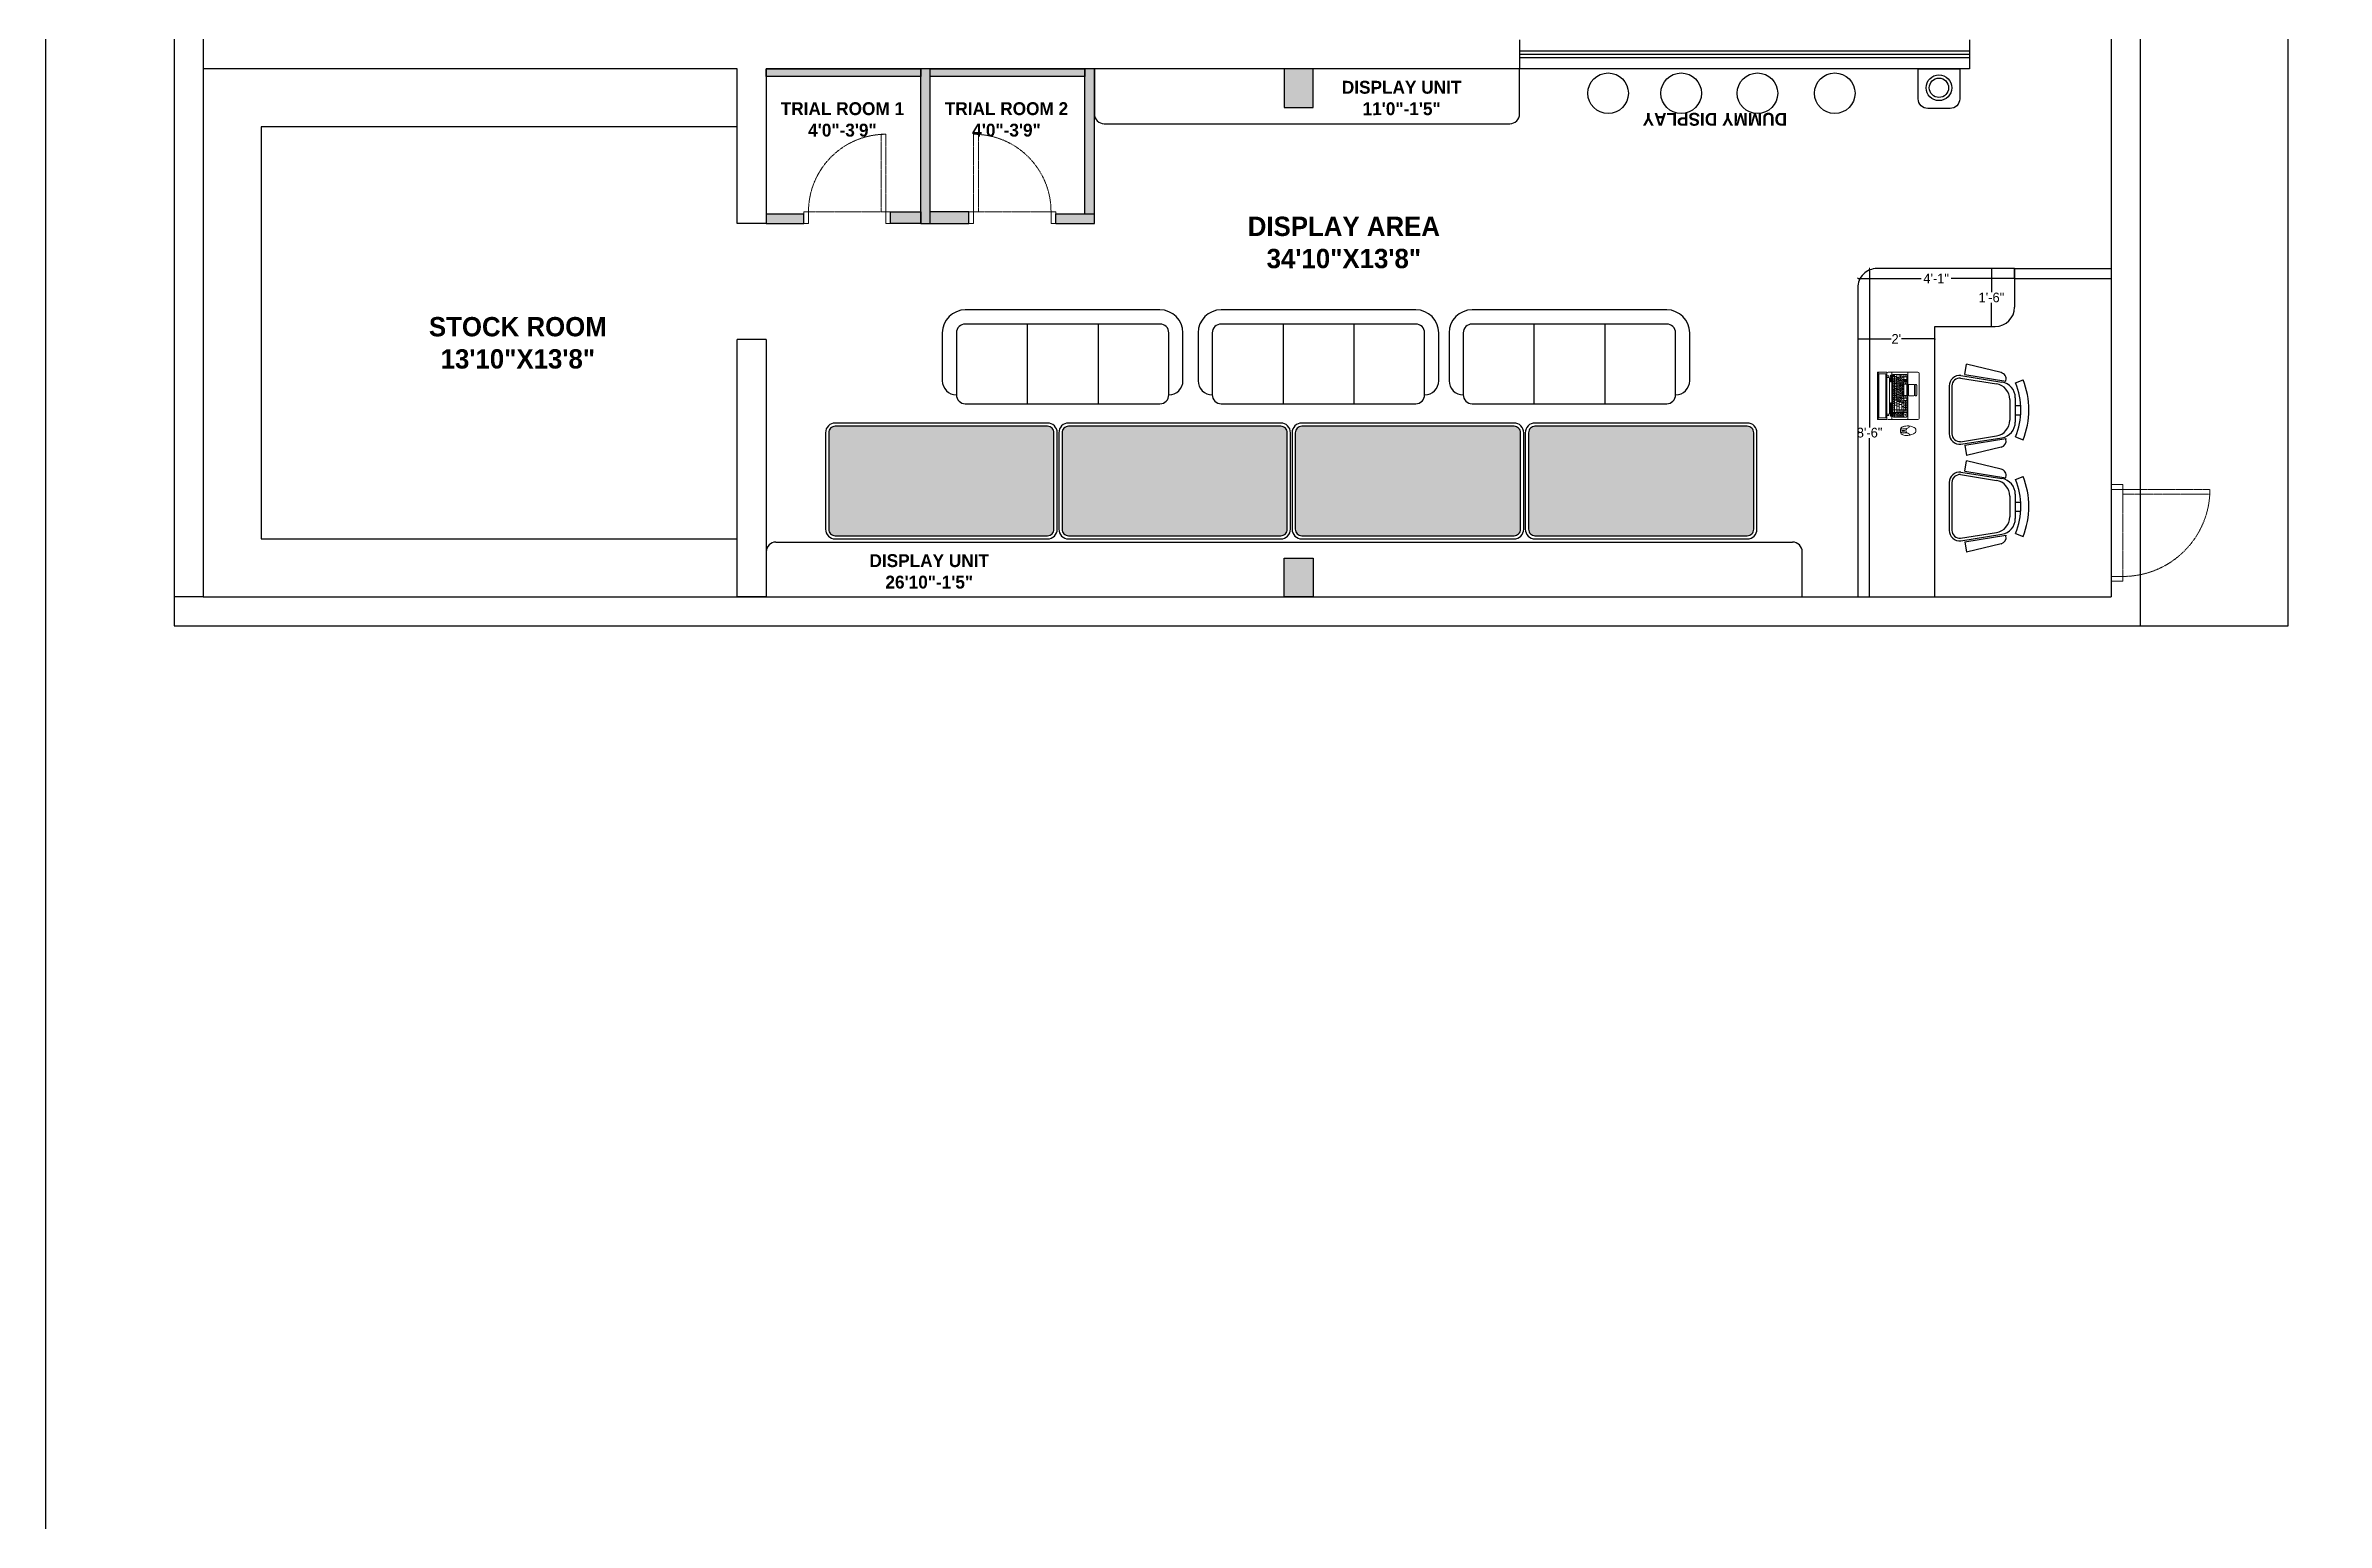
# Model space of a CAD drawing. Header units: inches. Extents: x 9636 to 21597, y -10243 to 557.
# Drawn here: x 12775 to 13483, y -9784 to -9325 of the extents above; entities that cross this region are included whole.
import ezdxf
from ezdxf.enums import TextEntityAlignment as Align

# ---------------------------------------------------------------- set-up
doc = ezdxf.new("R2010")
doc.units = ezdxf.units.IN
doc.header["$MEASUREMENT"] = 0
for name, pattern in [('AUDIT_D_060311083008-3', [0]), ('DASHED2', [0.375, 0.25, -0.125]), ('HIDDEN', [0.375, 0.25, -0.125])]:
    doc.linetypes.add(name, pattern=pattern)
for name, color, linetype in [('A-DOOR', 251, 'AUDIT_D_060311083008-3'), ('A-Door-Frame', 1, 'Continuous'), ('A-Door-Swing', 8, 'HIDDEN'), ('B-FURNITURE', 22, 'Continuous'), ('IEL-HATCH-002', 7, 'Continuous')]:
    doc.layers.add(name, color=color, linetype=linetype)
doc.layers.add('WALL', color=23, linetype='Continuous', lineweight=15)
doc.styles.add('HEMI', font='stylu.ttf')
doc.styles.add('Romand', font='romand.shx', dxfattribs={"bigfont": '@extfont2.shx'})
doc.styles.get("Standard").update_dxf_attribs({"font": 'arial.ttf'})
doc.dimstyles.get("Standard").update_dxf_attribs({"dimtxt": 0.18, "dimasz": 0.18, "dimexe": 0.18, "dimexo": 0.0625, "dimgap": 0.09, "dimtad": 0, "dimtih": 1, "dimtoh": 1, "dimdec": 0, "dimzin": 0, "dimdsep": 46, "dimlunit": 4, "dimtxsty": 'Standard', "dimcen": 0.09, "dimadec": 0, "dimazin": 0, "dimtfac": 1, "dimtdec": 0, "dimtofl": 0, "dimtmove": 0, "dimatfit": 3, "dimfxl": 1, "dimtolj": 1, "dimtzin": 0, "dimarcsym": 0})

# ---------------------------------------------------------------- blocks, each defined once
blk = doc.blocks.new('rthjr')
for p, q in [((3335.61, 665.8), (3275.11, 665.8)), ((3294.36, 661.4), (3294.36, 636.65)), ((3316.36, 661.4), (3316.36, 636.65)), ((3267.96, 658.65), (3267.96, 643.8)), ((3342.76, 643.8), (3342.76, 658.65))]:
    blk.add_line(p, q)
blk.add_lwpolyline([(3275.11, 636.65), (3335.61, 636.65, 0.414214), (3338.36, 639.4), (3338.36, 658.65, 0.414214), (3335.61, 661.4), (3275.11, 661.4, 0.414214), (3272.36, 658.65), (3272.36, 639.4, 0.414214)], format="xyb", close=True)
for centre, radius, start, end in [((3275.11, 658.65), 7.15, 90, 180), ((3335.61, 658.65), 7.15, 0, 90), ((3272.36, 643.8), 4.4, 180, 270), ((3338.36, 643.8), 4.4, 270, 0)]:
    blk.add_arc(centre, radius, start, end)
blk = doc.blocks.new('*U3')
at = {"layer": 'A-Door-Frame', "lineweight": 5}
for p, q in [((0, -100), (0, 0)), ((736, -100), (736, 0))]:
    blk.add_line(p, q, dxfattribs=at)
for points in [[(0, -100), (40, -100), (40, 0), (0, 0)], [(736, -100), (696, -100), (696, 0), (736, 0)]]:
    blk.add_lwpolyline(points, dxfattribs=at)
at = {"layer": 'A-Door-Swing', "linetype": 'DASHED2', "lineweight": 5}
blk.add_line((46, 0), (702, 0), dxfattribs=at)
blk.add_lwpolyline([(40, 0), (40, 656), (80, 656), (80, 0)], close=True, dxfattribs=at)
blk.add_arc((40, 0), 656, 360, 90, dxfattribs=at)
blk = doc.blocks.new('*U2')
at = {"layer": 'A-Door-Frame', "lineweight": 5}
for p, q in [((0, -100), (0, 0)), ((736, -100), (736, 0))]:
    blk.add_line(p, q, dxfattribs=at)
for points in [[(0, -100), (40, -100), (40, 0), (0, 0)], [(736, -100), (696, -100), (696, 0), (736, 0)]]:
    blk.add_lwpolyline(points, dxfattribs=at)
at = {"layer": 'A-Door-Swing', "linetype": 'DASHED2', "lineweight": 5}
blk.add_line((46, 0), (702, 0), dxfattribs=at)
blk.add_lwpolyline([(40, 0), (40, 656), (80, 656), (80, 0)], close=True, dxfattribs=at)
blk.add_arc((40, 0), 656, 360, 90, dxfattribs=at)
blk = doc.blocks.new('laptop_top')
at = {"color": 0, "linetype": 'ByBlock', "lineweight": -2}
for p, q in [((-167, 219), (-167, 9)), ((-167, 192), (167, 192)), ((-151, 91), (-151, 182)), ((149, 174), (-151, 174)), ((-148, 185), (146, 185)), ((-142, 213), (-142, 228)), ((-130, 213), (-142, 213)), ((-138, 201), (-138, 198)), ((-138, 174), (-138, 157)), ((-136, 185), (-136, 174)), ((-130, 213), (-130, 228)), ((-121, 185), (-121, 174)), ((-121, 174), (-121, 157)), ((-107, 185), (-107, 174)), ((-104, 174), (-104, 157)), ((-91, 185), (-91, 174)), ((-87, 174), (-87, 157)), ((-77, 185), (-77, 174)), ((-70, 174), (-70, 157)), ((-63, 185), (-63, 174)), ((-53, 174), (-53, 157)), ((-48, 185), (-48, 174)), ((-36, 174), (-36, 157)), ((-33, 185), (-33, 174)), ((-19, 185), (-19, 174)), ((-19, 174), (-19, 157)), ((-4, 185), (-4, 174)), ((-2, 174), (-2, 157)), ((11, 185), (11, 174)), ((14, 174), (14, 157)), ((26, 185), (26, 174)), ((31, 174), (31, 157)), ((40, 185), (40, 174)), ((48, 174), (48, 157)), ((54, 185), (54, 174)), ((63, 202), (63, 195)), ((65, 174), (65, 157)), ((69, 185), (69, 174)), ((84, 185), (84, 174)), ((99, 185), (99, 87)), ((116, 185), (116, 87)), ((128, 213), (128, 228)), ((139, 213), (128, 213)), ((133, 185), (133, 107)), ((139, 213), (139, 228)), ((149, 182), (149, 91)), ((167, 219), (167, 9)), ((-167, 80), (167, 80)), ((158, 0), (-158, 0)), ((149, 157), (-151, 157)), ((149, 140), (-151, 140)), ((149, 123), (-151, 123)), ((149, 107), (-151, 107)), ((146, 87), (-148, 87)), ((-134, 107), (-134, 87)), ((-130, 157), (-130, 140)), ((-125, 140), (-125, 123)), ((-117, 123), (-117, 107)), ((-117, 107), (-117, 87)), ((-113, 157), (-113, 140)), ((-108, 140), (-108, 123)), ((-100, 123), (-100, 107)), ((-100, 107), (-100, 87)), ((-96, 157), (-96, 140)), ((-91, 140), (-91, 123)), ((-83, 123), (-83, 107)), ((-83, 107), (-83, 87)), ((-81, 37), (-81, 71)), ((-81, 25), (-81, 22)), ((-79, 157), (-79, 140)), ((-77, 75), (-6, 75)), ((-77, 32), (-6, 32)), ((-77, 29), (-6, 29)), ((-77, 17), (-6, 17)), ((-74, 140), (-74, 123)), ((-66, 123), (-66, 107)), ((-62, 157), (-62, 140)), ((-57, 140), (-57, 123)), ((-49, 123), (-49, 107)), ((-45, 157), (-45, 140)), ((-40, 140), (-40, 123)), ((-32, 123), (-32, 107)), ((-28, 157), (-28, 140)), ((-23, 140), (-23, 123)), ((-15, 123), (-15, 107)), ((-11, 157), (-11, 140)), ((-6, 140), (-6, 123)), ((-2, 107), (-2, 87)), ((-1, 71), (-1, 37)), ((-1, 25), (-1, 22)), ((2, 123), (2, 107)), ((6, 157), (6, 140)), ((10, 140), (10, 123)), ((15, 107), (15, 87)), ((19, 123), (19, 107)), ((23, 157), (23, 140)), ((27, 140), (27, 123)), ((32, 107), (32, 87)), ((35, 123), (35, 107)), ((39, 157), (39, 140)), ((44, 140), (44, 123)), ((49, 107), (49, 87)), ((49, 97), (99, 97)), ((52, 123), (52, 107)), ((56, 157), (56, 140)), ((61, 140), (61, 123)), ((66, 107), (66, 87)), ((73, 157), (73, 140)), ((82, 107), (82, 87))]:
    blk.add_line(p, q, dxfattribs=at)
for points in [[(-167, 231), (-167, 291)], [(-161, 294), (161, 294)], [(161, 288), (-161, 288)], [(161, 228), (-161, 228)], [(155, 236), (-155, 236)], [(-124, 209), (122, 209)], [(167, 291), (167, 231)]]:
    blk.add_lwpolyline(points, dxfattribs=at)
for points in [[(-155, 285), (-155, 234), (155, 234), (155, 285), (-155, 285)], [(37, 130), (35, 134), (35, 130), (34, 130), (34, 134), (37, 130), (37, 134), (37, 134), (37, 130)], [(35, 135), (35, 135), (35, 135), (36, 135), (37, 135), (37, 135), (37, 135), (37, 134), (36, 134), (35, 135), (35, 135), (35, 135), (35, 135)]]:
    blk.add_lwpolyline(points, close=True, dxfattribs=at)
for points in [[(-144, 202), (-133, 202, -0.414214), (-130, 199), (-130, 198, -0.414214), (-133, 195), (-144, 195, -0.414214), (-146, 198), (-146, 199, -0.414214)], [(-124, 202), (-101, 202, -0.414214), (-100, 200), (-100, 200, -0.414214), (-101, 199), (-124, 199, -0.414214), (-125, 200), (-125, 200, -0.414214)], [(-124, 198), (-101, 198, -0.414214), (-100, 196), (-100, 196, -0.414214), (-101, 195), (-124, 195, -0.414214), (-125, 196), (-125, 196, -0.414214)], [(52, 202), (92, 202, -0.414214), (95, 199), (95, 198, -0.414214), (92, 195), (52, 195, -0.414214), (49, 198), (49, 199, -0.414214)], [(99, 202), (123, 202, -0.414214), (124, 200), (124, 200, -0.414214), (123, 199), (99, 199, -0.414214), (98, 200), (98, 200, -0.414214)], [(99, 198), (123, 198, -0.414214), (124, 196), (124, 196, -0.414214), (123, 195), (99, 195, -0.414214), (98, 196), (98, 196, -0.414214)], [(129, 202), (140, 202, -0.414214), (143, 199), (143, 198, -0.414214), (140, 195), (129, 195, -0.414214), (126, 198), (126, 199, -0.414214)], [(-108, 98, 0.301668), (-112, 98), (-114, 94, -0.301668), (-109, 94)], [(-107, 102, 0.301668), (-111, 102), (-112, 99, -0.301668), (-108, 98)], [(-104, 97, -0.279065), (-108, 97), (-109, 94, 0.279065), (-105, 93)], [(-102, 101, -0.279065), (-107, 102), (-108, 98, 0.279065), (-104, 98)]]:
    blk.add_lwpolyline(points, format="xyb", close=True, dxfattribs=at)
for points, format in [([(-130, 213, 0.381204), (-124, 209, -0.067107)], "xyb"), ([(83, 166, 0.89, 0.89, 0), (76, 166, 2.67, 0, 0), (71, 166, 0, 0, 0)], "xyseb"), ([(76, 202, -0.414214), (78, 199), (78, 198, -0.414214), (76, 195)], "xyb"), ([(128, 213, -0.381204), (122, 209, 0.067107)], "xyb"), ([(-132, 153, 0.445, 0.445, 0), (-136, 153, 3.56, 0, 0), (-140, 153, 0, 0, 0)], "xyseb"), ([(-140, 145, 0.445, 0.445, 0), (-135, 145, 3.56, 0, 0), (-132, 145, 0, 0, 0)], "xyseb"), ([(-133, 115), (-133, 110, -0.414214), (-133, 110), (-135, 110, -0.414214), (-135, 110), (-135, 115), (-137, 115, -0.606815), (-137, 116), (-134, 120, -0.520567), (-134, 120), (-130, 116, -0.606815), (-131, 115), (-133, 115)], "xyb"), ([(60, 92, 0.312, 0.312, 0), (57, 92, 2.49, 0, 0), (55, 92, 0, 0, 0)], "xyseb"), ([(82, 137, 0.89, 0.89, 0), (82, 130, 0.89, 0.89, 0), (76, 130, 3.56, 0, 0), (71, 130, 0, 0, 0)], "xyseb"), ([(76, 115), (76, 110, -0.414214), (76, 110), (75, 110, -0.414214), (75, 110), (75, 115), (72, 115, -0.606815), (72, 116), (75, 120, -0.520567), (76, 120), (79, 116, -0.606815), (79, 115), (76, 115)], "xyb"), ([(74, 99, 0.312, 0.312, 0), (74, 102, 2.49, 0, 0), (74, 105, 0, 0, 0)], "xyseb"), ([(74, 94, 0.312, 0.312, 0), (74, 91, 2.49, 0, 0), (74, 89, 0, 0, 0)], "xyseb"), ([(88, 92, 0.312, 0.312, 0), (91, 92, 2.49, 0, 0), (93, 92, 0, 0, 0)], "xyseb")]:
    blk.add_lwpolyline(points, format=format, dxfattribs=at)
at = {"color": 0, "linetype": 'ByBlock', "lineweight": -2, "const_width": 0.445}
for points in [[(-140, 151), (-140, 155)], [(-132, 143), (-132, 147)]]:
    blk.add_lwpolyline(points, dxfattribs=at)
at = {"color": 0, "linetype": 'ByBlock', "lineweight": -2}
blk.add_circle((-138, 198), 1.38, dxfattribs=at)
for centre, radius, start, end in [((-158, 219), 8.9, 90, 180), ((-148, 182), 3.56, 90, 180), ((146, 182), 3.56, 0, 90), ((158, 219), 8.9, 0, 90), ((-158, 9), 8.9, 180, 270), ((-148, 91), 3.56, 180, 270), ((-77, 71), 4.45, 90, 180), ((-77, 37), 4.45, 180, 270), ((-77, 25), 4.45, 90, 180), ((-77, 22), 4.45, 180, 270), ((-6, 71), 4.45, 0, 90), ((-6, 37), 4.45, 270, 0), ((-6, 25), 4.45, 0, 90), ((-6, 22), 4.45, 270, 0), ((146, 91), 3.56, 270, 0), ((158, 9), 8.9, 270, 0)]:
    blk.add_arc(centre, radius, start, end, dxfattribs=at)
for centre, major_axis, start_param, end_param in [((-161, 291), (6.23, 0), 1.570796, 3.141593), ((-161, 285), (6.23, 0), 1.570796, 3.141593), ((-161, 231), (-6.23, 0), 0, 1.570796), ((161, 291), (-6.23, 0), 3.141593, 4.712389), ((161, 285), (-6.23, 0), 3.141593, 4.712389)]:
    blk.add_ellipse(centre, major_axis=major_axis, ratio=0.5, start_param=start_param, end_param=end_param, dxfattribs=at)
at = {"color": 0, "linetype": 'ByBlock', "lineweight": -2, "extrusion": (0, 0, -1)}
blk.add_ellipse((161, 231), major_axis=(6.23, 0), ratio=0.5, start_param=0, end_param=1.570796, dxfattribs=at)
at = {"color": 0, "linetype": 'ByBlock', "lineweight": -2, "style": 'Romand'}
for s, height, p in [('Esc', 3.56, (-149, 182)), ('F1', 3.12, (-119, 182)), ('F2', 3.12, (-105, 182)), ('F3', 3.12, (-89, 182)), ('F4', 3.12, (-75, 182)), ('F5', 3.12, (-61, 182)), ('F6', 3.12, (-46, 182)), ('F7', 3.12, (-31, 182)), ('F8', 3.12, (-17, 182)), ('F9', 3.12, (-2, 182)), ('F10', 3.12, (13, 182)), ('F11', 3.12, (28, 182)), ('F12', 3.12, (42, 182))]:
    blk.add_text(s, height=height, dxfattribs=at).set_placement(p, align=Align.MIDDLE_LEFT)
for s, height, p in [('1', 4.45, (-129, 163)), ('2', 4.45, (-112, 163)), ('3', 4.45, (-95, 163)), ('4', 4.45, (-79, 163)), ('5', 4.45, (-62, 163)), ('6', 4.45, (-45, 163)), ('7', 4.45, (-28, 163)), ('8', 4.45, (-11, 163)), ('9', 4.45, (6, 163)), ('0', 4.45, (23, 163)), ('.', 4.45, (107, 166)), ('/', 4.45, (124, 180)), ('+', 4.45, (124, 166)), ('-', 4.45, (141, 166)), ('*', 4.45, (141, 180)), ('Cap Lock', 3.12, (-138, 132)), ('Ctrl', 3.12, (-142, 98)), ('Q', 4.45, (-121, 149)), ('A', 4.45, (-116, 132)), ('Z', 4.45, (-108, 115)), ('W', 4.45, (-104, 149)), ('S', 4.45, (-99, 132)), ('Alt', 3.12, (-91, 98)), ('X', 4.45, (-91, 115)), ('E', 4.45, (-87, 149)), ('D', 4.45, (-82, 132)), ('C', 4.45, (-74, 115)), ('R', 4.45, (-70, 149)), ('F', 4.45, (-66, 132)), ('V', 4.45, (-58, 115)), ('T', 4.45, (-53, 149)), ('G', 4.45, (-49, 132)), ('B', 4.45, (-41, 115)), ('Y', 4.45, (-37, 149)), ('H', 4.45, (-32, 132)), ('N', 4.45, (-24, 115)), ('U', 4.45, (-20, 149)), ('J', 4.45, (-15, 132)), ('M', 4.45, (-7, 115)), ('I', 4.45, (-3, 149)), ('K', 4.45, (2, 132)), ('Alt', 3.12, (6, 98)), (',', 4.45, (10, 115)), ('O', 4.45, (14, 149)), ('L', 4.45, (19, 132)), ('.', 4.45, (27, 115)), ('P', 4.45, (31, 149)), ('Ctrl', 3.12, (40, 98)), ('-', 4.45, (44, 115)), ('7', 4.45, (107, 149)), ('4', 4.45, (107, 132)), ('1', 4.45, (107, 115)), ('0', 4.45, (107, 98)), ('8', 4.45, (124, 149)), ('5', 4.45, (124, 132)), ('2', 4.45, (124, 115)), ('Enter', 3.12, (133, 97)), ('9', 4.45, (141, 149)), ('6', 4.45, (141, 132)), ('3', 4.45, (141, 115))]:
    blk.add_text(s, height=height, dxfattribs=at).set_placement(p, align=Align.MIDDLE_CENTER)
blk = doc.blocks.new('LAPTOP')
at = {"color": 18, "lineweight": 9, "true_color": 0x000000}
for points in [[(65837.86, 13818.52, -0.241004), (65836.7, 13818.93, -0.217003), (65836.62, 13822.52, -0.752527), (65838.71, 13822.62, -0.115399), (65839.22, 13820.18, -0.099122), (65838.97, 13819.04, -0.240483), (65837.86, 13818.52)], [(65837.39, 13818.54, -0.055019), (65837.17, 13819.31, -0.050601), (65837.12, 13820.05, 0.084687), (65837.08, 13820.53, 0.175899), (65836.56, 13821.3, 0.569307), (65836.31, 13821.19, 0.064428), (65836.32, 13820.16, 0.081238), (65836.7, 13818.93, 0.150456), (65837.39, 13818.54)], [(65838.25, 13818.57, 0.141108), (65838.33, 13820.07, -0.211379), (65838.42, 13820.54, -0.412702), (65837.08, 13820.53, -0.176997), (65837.2, 13820.02, 0.141094), (65837.43, 13818.53, 0.080592), (65837.86, 13818.52, 0.075205), (65838.25, 13818.56)], [(65837.64, 13819.59), (65837.68, 13818.99, 0.837339), (65837.9, 13819.04), (65837.87, 13819.74, 1), (65837.64, 13819.73)], [(65838.31, 13818.58, 0.071754), (65838.47, 13819.55, 0.043169), (65838.43, 13820.18, -0.269309), (65838.92, 13821.43, -0.36617), (65839.12, 13821.37, -0.160325), (65838.97, 13819.04, -0.150096), (65838.32, 13818.58)]]:
    blk.add_lwpolyline(points, format="xyb", close=True, dxfattribs=at)
at = {"color": 18, "lineweight": 9, "true_color": 0x000000, "xscale": -0.044059898217101, "yscale": 0.044059898217101, "zscale": 0.044059898217101, "rotation": 180}
blk.add_blockref('laptop_top', (65826.95, 13824.35), dxfattribs=at)
blk = doc.blocks.new('*D230')
at = {"color": 0, "lineweight": -2, "transparency": 16777216}
for p, q in [((13341.5, -9394.34), (13341.28, -9394.34)), ((13341.5, -9496.34), (13341.28, -9496.34))]:
    blk.add_line(p, q, dxfattribs=at)
at = {"color": 5, "lineweight": -2, "transparency": 16777216}
for p, q in [((13341.46, -9394.52), (13341.46, -9443.7)), ((13341.46, -9496.16), (13341.46, -9446.99))]:
    blk.add_line(p, q, dxfattribs=at)
at = {"color": 5, "transparency": 16777216}
for points in [[(13341.43, -9394.52), (13341.49, -9394.52), (13341.46, -9394.34)], [(13341.43, -9496.16), (13341.49, -9496.16), (13341.46, -9496.34)]]:
    blk.add_solid(points, dxfattribs=at)
at = {"layer": 'Defpoints', "color": 0, "transparency": 16777216}
for p in [(13343.77, -9394.34), (13341.46, -9496.34), (13361.77, -9496.34)]:
    blk.add_point(p, dxfattribs=at)
at = {"color": 5, "transparency": 16777216, "insert": (13341.46, -9445.34), "char_height": 3, "attachment_point": 5, "style": 'HEMI'}
blk.add_mtext('\\A1;8\'-6"', dxfattribs=at)
blk = doc.blocks.new('AG')
at = {"layer": 'B-FURNITURE', "color": 18, "true_color": 0x000000}
for p, q in [((18650.97, -2604.12), (18634.07, -2604.12)), ((18630.05, -2609.58), (18626.37, -2610.17)), ((18629.34, -2622.43), (18626.37, -2610.17)), ((18630.05, -2609.58), (18632.38, -2624.09)), ((18630.35, -2608.23), (18632.68, -2622.74)), ((18631.27, -2608.08), (18633.32, -2620.8)), ((18650.97, -2605.06), (18634.07, -2605.06)), ((18653.76, -2608.08), (18651.72, -2620.8)), ((18654.68, -2608.23), (18652.35, -2622.74)), ((18654.98, -2609.58), (18652.65, -2624.09)), ((18654.98, -2609.58), (18658.67, -2610.17)), ((18655.69, -2622.43), (18658.67, -2610.17)), ((18632.98, -2627.56), (18631.91, -2630.2)), ((18632.38, -2624.09), (18632.16, -2624.14)), ((18646.82, -2627.45), (18638.21, -2627.45)), ((18646.19, -2625.51), (18638.84, -2625.51)), ((18640.69, -2629.36), (18640.69, -2627.45)), ((18643.94, -2629.38), (18643.94, -2627.45)), ((18652.05, -2627.56), (18653.13, -2630.2)), ((18652.65, -2624.09), (18652.88, -2624.14))]:
    blk.add_line(p, q, dxfattribs=at)
for centre, radius, start, end in [((18634.07, -2607.85), 3.73, 90, 185.71059), ((18650.97, -2607.85), 3.73, 354.28941, 90), ((18634.07, -2607.85), 2.8, 90, 185.71059), ((18650.97, -2607.85), 2.8, 354.28941, 90), ((18638.84, -2619.91), 5.6, 189.12367, 270), ((18646.19, -2619.91), 5.6, 270, 350.87633), ((18631.61, -2621.88), 2.33, 193.63667, 283.63667), ((18638.21, -2621.85), 5.6, 189.12367, 270), ((18642.52, -2604.12), 25.3, 247.85911, 292.14089), ((18646.82, -2621.85), 5.6, 270, 350.87633), ((18653.43, -2621.88), 2.33, 256.36333, 346.36333), ((18642.52, -2604.12), 28.15, 247.85911, 292.14089)]:
    blk.add_arc(centre, radius, start, end, dxfattribs=at)
blk = doc.blocks.new('*D255')
at = {"color": 0, "lineweight": -2, "transparency": 16777216}
for p, q in [((13337.77, -9397.45), (13337.77, -9397.23)), ((13386.52, -9397.45), (13386.52, -9397.23))]:
    blk.add_line(p, q, dxfattribs=at)
at = {"color": 5, "lineweight": -2, "transparency": 16777216}
for p, q in [((13337.95, -9397.41), (13357.51, -9397.41)), ((13386.34, -9397.41), (13366.78, -9397.41))]:
    blk.add_line(p, q, dxfattribs=at)
at = {"color": 5, "transparency": 16777216}
for points in [[(13337.95, -9397.38), (13337.95, -9397.44), (13337.77, -9397.41)], [(13386.34, -9397.38), (13386.34, -9397.44), (13386.52, -9397.41)]]:
    blk.add_solid(points, dxfattribs=at)
at = {"layer": 'Defpoints', "color": 0, "transparency": 16777216}
for p in [(13337.77, -9397.41), (13337.77, -9406.34), (13386.52, -9406.34)]:
    blk.add_point(p, dxfattribs=at)
at = {"color": 5, "transparency": 16777216, "insert": (13362.15, -9397.41), "char_height": 3, "attachment_point": 5, "style": 'HEMI'}
blk.add_mtext('\\A1;4\'-1"', dxfattribs=at)
blk = doc.blocks.new('*D256')
at = {"color": 0, "lineweight": -2, "transparency": 16777216}
for p, q in [((13337.77, -9416.15), (13337.77, -9416.37)), ((13361.77, -9416.15), (13361.77, -9416.37))]:
    blk.add_line(p, q, dxfattribs=at)
at = {"color": 5, "lineweight": -2, "transparency": 16777216}
for p, q in [((13337.95, -9416.19), (13348.2, -9416.19)), ((13361.59, -9416.19), (13351.34, -9416.19))]:
    blk.add_line(p, q, dxfattribs=at)
at = {"color": 5, "transparency": 16777216}
for points in [[(13337.95, -9416.16), (13337.95, -9416.22), (13337.77, -9416.19)], [(13361.59, -9416.16), (13361.59, -9416.22), (13361.77, -9416.19)]]:
    blk.add_solid(points, dxfattribs=at)
at = {"layer": 'Defpoints', "color": 0, "transparency": 16777216}
for p in [(13337.77, -9412.34), (13361.77, -9412.34), (13337.77, -9416.19)]:
    blk.add_point(p, dxfattribs=at)
at = {"color": 5, "transparency": 16777216, "insert": (13349.77, -9416.19), "char_height": 3, "attachment_point": 5, "style": 'HEMI'}
blk.add_mtext("\\A1;2'", dxfattribs=at)
blk = doc.blocks.new('*D257')
at = {"color": 0, "lineweight": -2, "transparency": 16777216}
for p, q in [((13379.29, -9394.34), (13379.51, -9394.34)), ((13379.29, -9412.34), (13379.51, -9412.34))]:
    blk.add_line(p, q, dxfattribs=at)
at = {"color": 5, "lineweight": -2, "transparency": 16777216}
for p, q in [((13379.33, -9394.52), (13379.33, -9401.7)), ((13379.33, -9412.16), (13379.33, -9404.99))]:
    blk.add_line(p, q, dxfattribs=at)
at = {"color": 5, "transparency": 16777216}
for points in [[(13379.3, -9394.52), (13379.36, -9394.52), (13379.33, -9394.34)], [(13379.3, -9412.16), (13379.36, -9412.16), (13379.33, -9412.34)]]:
    blk.add_solid(points, dxfattribs=at)
at = {"layer": 'Defpoints', "color": 0, "transparency": 16777216}
for p in [(13361.77, -9394.34), (13379.33, -9394.34), (13361.77, -9412.34)]:
    blk.add_point(p, dxfattribs=at)
at = {"color": 5, "transparency": 16777216, "insert": (13379.33, -9403.34), "char_height": 3, "attachment_point": 5, "style": 'HEMI'}
blk.add_mtext('\\A1;1\'-6"', dxfattribs=at)
blk = doc.blocks.new('*U16')
at = {"layer": 'A-Door-Frame', "lineweight": 5}
for p, q in [((0, -100), (0, 0)), ((818, -100), (818, 0))]:
    blk.add_line(p, q, dxfattribs=at)
for points in [[(0, -100), (40, -100), (40, 0), (0, 0)], [(818, -100), (778, -100), (778, 0), (818, 0)]]:
    blk.add_lwpolyline(points, dxfattribs=at)
at = {"layer": 'A-Door-Swing', "linetype": 'DASHED2', "lineweight": 5}
blk.add_line((47, 0), (785, 0), dxfattribs=at)
blk.add_lwpolyline([(40, 0), (40, 738), (80, 738), (80, 0)], close=True, dxfattribs=at)
blk.add_arc((40, 0), 738, 360, 90, dxfattribs=at)

msp = doc.modelspace()

# ---------------------------------------------------------------- hatches: boundary and pattern name
at = {"layer": 'IEL-HATCH-002', "true_color": 0x7aafdf, "transparency": 33554687}
h = msp.add_hatch(color=143, dxfattribs=at)
h.dxf.hatch_style = 1
h.paths.add_polyline_path([(13046.52, -9332.34), (12998.52, -9332.34), (12998.52, -9334.69), (13046.52, -9334.69)])
h.paths.add_polyline_path([(13097.52, -9332.34), (13049.52, -9332.34), (13049.52, -9334.69), (13097.52, -9334.69)])
at = {"layer": 'IEL-HATCH-002', "true_color": 0xbf9e7d, "transparency": 33554687}
h = msp.add_hatch(color=33, dxfattribs=at)
h.dxf.hatch_style = 1
h.paths.add_polyline_path([(13097.52, -9377.34), (13100.52, -9377.34), (13100.52, -9332.34), (13097.52, -9332.34), (13097.52, -9334.69)])
h.paths.add_polyline_path([(13088.52, -9380.34), (13100.52, -9380.34), (13100.52, -9377.34), (13088.52, -9377.34)])
h.paths.add_polyline_path([(12998.52, -9380.34), (13010.17, -9380.34), (13010.17, -9377.34), (12998.52, -9377.34)])
h.paths.add_polyline_path([(13046.52, -9380.34), (13049.52, -9380.34), (13049.52, -9376.68), (13049.52, -9332.34), (13046.52, -9332.34)])
at = {"layer": 'IEL-HATCH-002', "true_color": 0x636466, "transparency": 33554687}
h = msp.add_hatch(color=251, dxfattribs=at)
h.dxf.hatch_style = 1
h.paths.add_polyline_path([(13159.52, -9496.34), (13168.52, -9496.34), (13168.52, -9484.34), (13159.52, -9484.34)])
h.paths.add_polyline_path([(13159.52, -9344.34), (13168.52, -9344.34), (13168.52, -9332.34), (13159.52, -9332.34)])
at = {"layer": 'IEL-HATCH-002', "true_color": 0xbf9e7d, "transparency": 33554687}
h = msp.add_hatch(color=33, dxfattribs=at)
h.dxf.hatch_style = 1
h.paths.add_polyline_path([(13037.17, -9380.34), (13046.52, -9380.34), (13046.52, -9376.68), (13037.17, -9376.68)])
h = msp.add_hatch(color=33, dxfattribs=at)
h.dxf.hatch_style = 1
h.paths.add_polyline_path([(13049.52, -9380.34), (13061.52, -9380.34), (13061.52, -9376.68), (13049.52, -9376.68)])
at = {"layer": 'IEL-HATCH-002', "true_color": 0xc7c8ca, "transparency": 33554687}
h = msp.add_hatch(dxfattribs=at)
h.set_pattern_fill('CROSS', color=9, scale=10, angle=720)
h.set_pattern_definition([(360, (-5240.1512, -6848.8303), (2.5, 2.5), [1.25, -3.75]), (90, (-5239.5262, -6849.4553), (-2.5, 2.5), [1.25, -3.75])])
h.paths.add_polyline_path([(13087.96, -9445.34, 0.414214), (13085.96, -9443.34), (13019.96, -9443.34, 0.414214), (13017.96, -9445.34), (13017.96, -9475.34, 0.414214), (13019.96, -9477.34), (13085.96, -9477.34, 0.414214), (13087.96, -9475.34)])
h.paths.add_polyline_path([(13160.46, -9445.34, 0.414214), (13158.46, -9443.34), (13092.46, -9443.34, 0.414214), (13090.46, -9445.34), (13090.46, -9475.34, 0.414214), (13092.46, -9477.34), (13158.46, -9477.34, 0.414214), (13160.46, -9475.34)])
h.paths.add_polyline_path([(13232.96, -9445.34, 0.414214), (13230.96, -9443.34), (13164.96, -9443.34, 0.414214), (13162.96, -9445.34), (13162.96, -9475.34, 0.414214), (13164.96, -9477.34), (13230.96, -9477.34, 0.414214), (13232.96, -9475.34)])
h.paths.add_polyline_path([(13305.46, -9445.34, 0.414214), (13303.46, -9443.34), (13237.46, -9443.34, 0.414214), (13235.46, -9445.34), (13235.46, -9475.34, 0.414214), (13237.46, -9477.34), (13303.46, -9477.34, 0.414214), (13305.46, -9475.34)])

# ---------------------------------------------------------------- linework, layer by layer
for p, q in [((12823.52, -8979.34), (12823.52, -9332.34)), ((13416.52, -9033.34), (13416.52, -9496.34)), ((13425.52, -9033.34), (13425.52, -9505.34)), ((13232.67, -9323.34), (13232.67, -9332.34)), ((13372.52, -9323.34), (13372.52, -9332.34)), ((12989.52, -9332.34), (12823.52, -9332.34)), ((12823.52, -9332.34), (12823.52, -9496.34)), ((12989.52, -9380.34), (12989.52, -9332.34)), ((13372.52, -9332.34), (12998.52, -9332.34)), ((12998.52, -9332.34), (12998.52, -9380.34)), ((13046.52, -9380.34), (13046.52, -9332.34)), ((13046.52, -9380.34), (13046.52, -9332.34)), ((13049.52, -9380.34), (13049.52, -9332.34)), ((13049.52, -9380.34), (13049.52, -9332.34)), ((13097.52, -9377.34), (13097.52, -9332.34)), ((13097.52, -9377.34), (13097.52, -9332.34)), ((13100.52, -9380.34), (13100.52, -9332.34)), ((13100.52, -9380.34), (13100.52, -9332.34)), ((12989.52, -9350.34), (12841.52, -9350.34)), ((12841.52, -9350.34), (12841.52, -9478.34)), ((12998.52, -9377.34), (13010.17, -9377.34)), ((12998.52, -9377.34), (13010.17, -9377.34)), ((13010.17, -9380.34), (13010.17, -9377.34)), ((13010.17, -9380.34), (13010.17, -9377.34)), ((13061.52, -9376.68), (13049.52, -9376.68)), ((13061.52, -9380.34), (13061.52, -9376.68)), ((13088.52, -9377.34), (13100.52, -9377.34)), ((13088.52, -9380.34), (13088.52, -9377.34)), ((13088.52, -9377.34), (13097.52, -9377.34)), ((13088.52, -9380.34), (13088.52, -9377.34)), ((12998.52, -9380.34), (12989.52, -9380.34)), ((12998.52, -9380.34), (13010.17, -9380.34)), ((12998.52, -9380.34), (13010.17, -9380.34)), ((13046.52, -9380.34), (13049.52, -9380.34)), ((13046.52, -9380.34), (13049.52, -9380.34)), ((13049.52, -9380.34), (13061.52, -9380.34)), ((13088.52, -9380.34), (13100.52, -9380.34)), ((13088.52, -9380.34), (13100.52, -9380.34)), ((13386.52, -9394.34), (13386.52, -9406.34)), ((13361.77, -9496.34), (13361.77, -9412.34)), ((13361.77, -9412.34), (13380.52, -9412.34)), ((12989.52, -9496.34), (12989.52, -9416.34)), ((12998.52, -9416.34), (12989.52, -9416.34)), ((12998.52, -9416.34), (12998.52, -9496.34)), ((12841.52, -9478.34), (12989.52, -9478.34)), ((12998.52, -9482.34), (12998.52, -9496.34)), ((13001.52, -9479.34), (13317.52, -9479.34)), ((13320.52, -9496.34), (13320.52, -9482.34)), ((12823.52, -9496.34), (12814.52, -9496.34)), ((12823.52, -9496.34), (13416.52, -9496.34)), ((12998.52, -9496.34), (12989.52, -9496.34))]:
    msp.add_line(p, q)
at = {"color": 143, "true_color": 0x7aafdf}
for p, q in [((13372.52, -9326.84), (13232.67, -9326.84)), ((13372.52, -9327.84), (13232.67, -9327.84)), ((13372.52, -9328.84), (13232.67, -9328.84))]:
    msp.add_line(p, q, dxfattribs=at)
at = {"color": 3}
msp.add_lwpolyline([(17284.65, -1358.66), (12774.54, -1358.66), (12774.54, -10242.64), (17284.65, -10242.64)], close=True, dxfattribs=at)
msp.add_lwpolyline([(12814.52, -9505.34), (13471.52, -9505.34), (13471.52, -8515.34), (12814.52, -8515.34), (12814.52, -8979.34), (12814.52, -9332.34), (12814.52, -9505.34)])
for points in [[(12998.52, -9332.34), (13046.52, -9332.34), (13046.52, -9334.69), (12998.52, -9334.69)], [(13049.52, -9332.34), (13097.52, -9332.34), (13097.52, -9334.69), (13049.52, -9334.69)], [(13159.52, -9332.34), (13159.52, -9344.34), (13168.52, -9344.34), (13168.52, -9332.34)], [(13046.52, -9380.34), (13037.17, -9380.34), (13037.17, -9376.68), (13046.52, -9376.68)], [(13386.52, -9394.34), (13416.52, -9394.34), (13416.52, -9397.49), (13386.52, -9397.49)], [(13159.52, -9496.34), (13159.52, -9484.34), (13168.52, -9484.34), (13168.52, -9496.34)]]:
    msp.add_lwpolyline(points, close=True)
for points in [[(13100.52, -9332.34), (13100.52, -9346.34, 0.414214), (13103.52, -9349.34), (13229.67, -9349.34, 0.414214), (13232.67, -9346.34), (13232.67, -9332.34)], [(13386.52, -9394.34), (13343.77, -9394.34, 0.414214), (13337.77, -9400.34), (13337.77, -9496.34)]]:
    msp.add_lwpolyline(points, format="xyb")
for points in [[(13366.47, -9344.63), (13359.57, -9344.63, -0.414214), (13356.57, -9341.63), (13356.57, -9332.34), (13369.47, -9332.34), (13369.47, -9341.63, -0.414214)], [(13019.96, -9478.34), (13085.96, -9478.34, 0.414214), (13088.96, -9475.34), (13088.96, -9445.34, 0.414214), (13085.96, -9442.34), (13019.96, -9442.34, 0.414214), (13016.96, -9445.34), (13016.96, -9475.34, 0.414214)], [(13092.46, -9478.34), (13158.46, -9478.34, 0.414214), (13161.46, -9475.34), (13161.46, -9445.34, 0.414214), (13158.46, -9442.34), (13092.46, -9442.34, 0.414214), (13089.46, -9445.34), (13089.46, -9475.34, 0.414214)], [(13164.96, -9478.34), (13230.96, -9478.34, 0.414214), (13233.96, -9475.34), (13233.96, -9445.34, 0.414214), (13230.96, -9442.34), (13164.96, -9442.34, 0.414214), (13161.96, -9445.34), (13161.96, -9475.34, 0.414214)], [(13237.46, -9478.34), (13303.46, -9478.34, 0.414214), (13306.46, -9475.34), (13306.46, -9445.34, 0.414214), (13303.46, -9442.34), (13237.46, -9442.34, 0.414214), (13234.46, -9445.34), (13234.46, -9475.34, 0.414214)], [(13019.96, -9477.34), (13085.96, -9477.34, 0.414214), (13087.96, -9475.34), (13087.96, -9445.34, 0.414214), (13085.96, -9443.34), (13019.96, -9443.34, 0.414214), (13017.96, -9445.34), (13017.96, -9475.34, 0.414214)], [(13092.46, -9477.34), (13158.46, -9477.34, 0.414214), (13160.46, -9475.34), (13160.46, -9445.34, 0.414214), (13158.46, -9443.34), (13092.46, -9443.34, 0.414214), (13090.46, -9445.34), (13090.46, -9475.34, 0.414214)], [(13164.96, -9477.34), (13230.96, -9477.34, 0.414214), (13232.96, -9475.34), (13232.96, -9445.34, 0.414214), (13230.96, -9443.34), (13164.96, -9443.34, 0.414214), (13162.96, -9445.34), (13162.96, -9475.34, 0.414214)], [(13237.46, -9477.34), (13303.46, -9477.34, 0.414214), (13305.46, -9475.34), (13305.46, -9445.34, 0.414214), (13303.46, -9443.34), (13237.46, -9443.34, 0.414214), (13235.46, -9445.34), (13235.46, -9475.34, 0.414214)]]:
    msp.add_lwpolyline(points, format="xyb", close=True)
for centre, radius in [((13260.19, -9339.89), 6.3), ((13282.9, -9339.89), 6.3), ((13306.61, -9339.89), 6.3), ((13330.63, -9339.89), 6.3), ((13363.02, -9338.19), 4), ((13363.02, -9338.19), 3)]:
    msp.add_circle(centre, radius)
for centre, radius, start, end in [((13380.52, -9406.34), 6, 270, 0), ((13001.52, -9482.34), 3, 90, 180), ((13317.52, -9482.34), 3, 0, 90)]:
    msp.add_arc(centre, radius, start, end)

# ---------------------------------------------------------------- block references
for p in [(9785.29, -10072.98), (9864.79, -10072.98), (9942.79, -10072.98)]:
    msp.add_blockref('rthjr', p)
at = {"xscale": 0.8790158403717984, "yscale": 0.8790158403717984, "zscale": 0.8790158403717984, "rotation": 89.99999999999999}
for p in [(11077.17, -25825.32), (11077.17, -25855.32)]:
    msp.add_blockref('AG', p, dxfattribs=at)
at = {"layer": 'A-DOOR', "lineweight": 5, "yscale": 0.03666666666666651, "zscale": 0.03666666666666651}
for name, p, xscale in [('*U3', (13037.17, -9376.68), -0.03666666666666651), ('*U2', (13061.52, -9376.68), 0.03666666666666651)]:
    msp.add_blockref(name, p, dxfattribs=dict(at, xscale=xscale))
at = {"layer": 'A-DOOR', "lineweight": 5, "xscale": 0.03666666666666651, "yscale": 0.03666666666666651, "zscale": 0.03666666666666651, "rotation": 270}
msp.add_blockref('*U16', (13420.19, -9461.47), dxfattribs=at)
at = {"layer": 'WALL', "color": 18, "true_color": 0x000000, "rotation": 270}
msp.add_blockref('LAPTOP', (-467.49, 56393.03), dxfattribs=at)

# ---------------------------------------------------------------- texts
at = {"color": 177, "lineweight": 15, "true_color": 0x293189, "char_height": 4, "width": 69.2136, "attachment_point": 3, "style": 'HEMI'}
for s, insert, rotation in [('\\pxqc;{\\fStylus BT|b1|i0|c0|p34;DISPLAY UNIT\\P11\'0"-1\'5"}', (13230.61, -9336.02), 0.00944), ('\\pxqc;{\\fStylus BT|b1|i0|c0|p34;TRIAL ROOM 1\\P4\'0"-3\'9"}', (13056.8, -9342.67), 0.00944), ('\\pxqc;{\\fStylus BT|b1|i0|c0|p34;TRIAL ROOM 2\\P4\'0"-3\'9"}', (13107.8, -9342.67), 0.00944), ('\\pxqc;{\\fStylus BT|b1|i0|c0|p34;DUMMY DISPLAY}', (13258.75, -9349.98), 180.00944), ('\\pxqc;{\\fStylus BT|b1|i0|c0|p34;DISPLAY UNIT\\P26\'10"-1\'5"}', (13083.79, -9483.08), 0.00944)]:
    msp.add_mtext(s, dxfattribs=dict(at, insert=insert, rotation=rotation))
at = {"color": 1, "lineweight": 15, "char_height": 6, "width": 69.2136, "attachment_point": 3, "rotation": 0.00944, "style": 'HEMI'}
for s, insert in [('\\pxqc;{\\fStylus BT|b1|i0|c0|p34;DISPLAY AREA\\P34\'10"X13\'8"}', (13212.66, -9378.22)), ('\\pxqc;{\\fStylus BT|b1|i0|c0|p34;STOCK ROOM\\P13\'10"X13\'8"}', (12955.92, -9409.4))]:
    msp.add_mtext(s, dxfattribs=dict(at, insert=insert))

# ---------------------------------------------------------------- dimensions: what is measured, and where the dimension line sits
for base, p1, p2, angle, picture, middle in [((13341.46, -9496.34), (13343.77, -9394.34), (13361.77, -9496.34), 270, '*D230', (13341.46, -9445.34)), ((13337.77, -9397.41), (13386.52, -9406.34), (13337.77, -9406.34), 180, '*D255', (13362.15, -9397.41)), ((13379.33, -9394.34), (13361.77, -9412.34), (13361.77, -9394.34), 270, '*D257', (13379.33, -9403.34)), ((13337.77, -9416.19), (13361.77, -9412.34), (13337.77, -9412.34), 180, '*D256', (13349.77, -9416.19))]:
    dim = msp.add_linear_dim(base=base, p1=p1, p2=p2, angle=angle, dimstyle='Standard', override={"dimtxt": 3, "dimtxsty": 'HEMI', "dimclrd": 5, "dimclrt": 5, "dimfxl": 0.03937, "dimfxlon": 1, "dimarcsym": 1})
    dim.commit()
    dim.dimension.update_dxf_attribs({"geometry": picture, "text_midpoint": middle})

doc.saveas('drawing.dxf')
